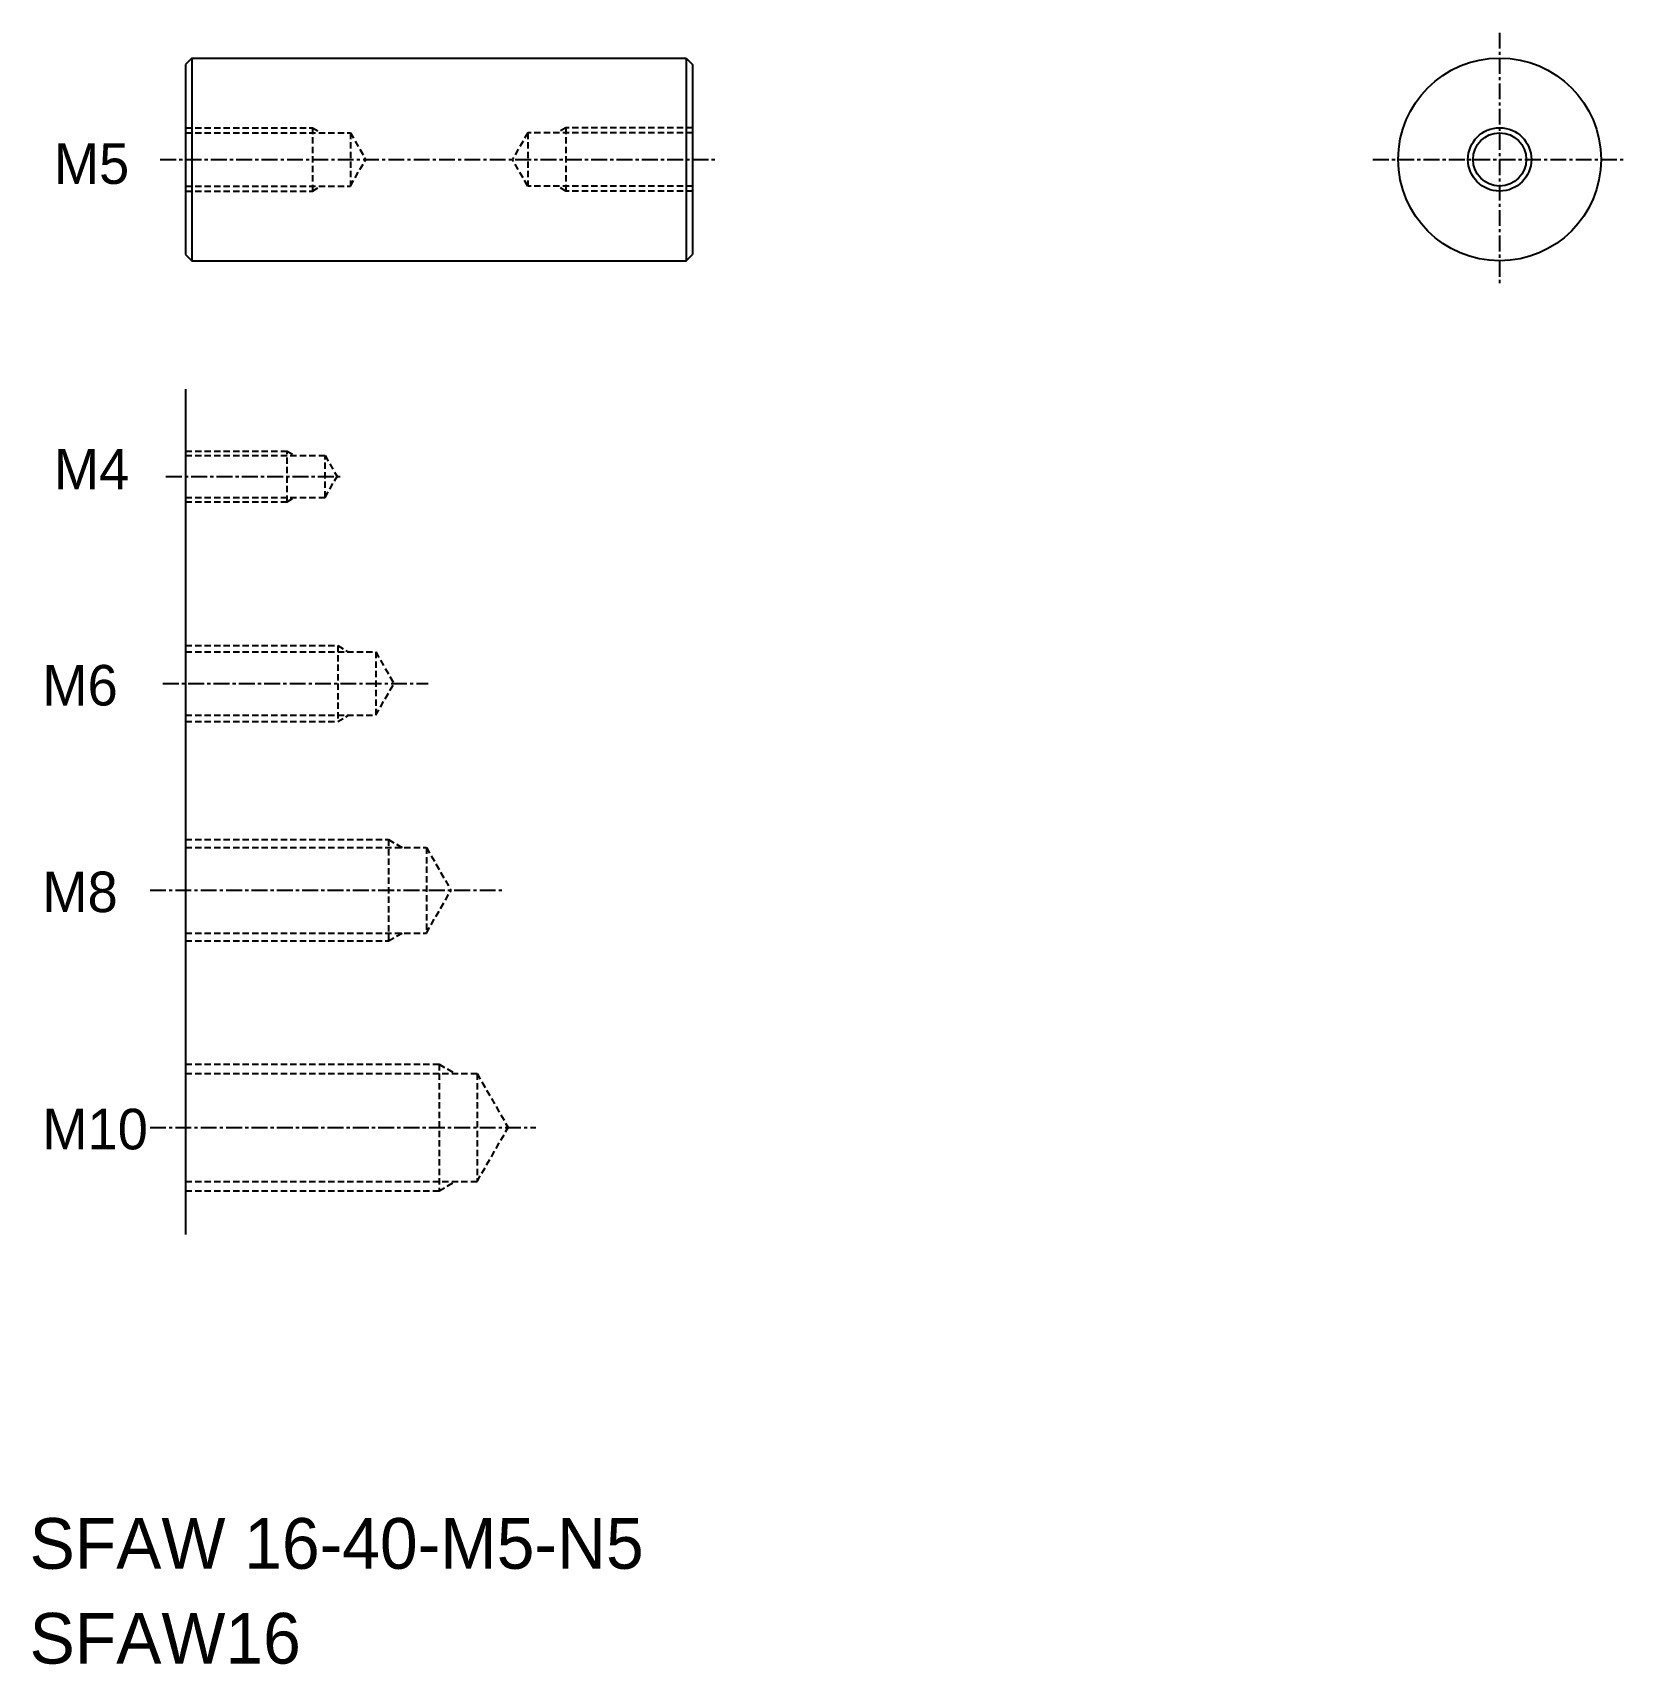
# Model space of a CAD drawing. Extents: x 257 to 383, y 177 to 306.
import ezdxf

# ---------------------------------------------------------------- set-up
doc = ezdxf.new("R2010")
doc.units = 0
doc.linetypes.add('CENTER', pattern=[2, 1.25, -0.25, 0.25, -0.25])
doc.linetypes.add('DASHED', pattern=[0.75, 0.5, -0.25])
doc.layers.get('0').update_dxf_attribs({"linetype": 'CONTINUOUS'})
doc.layers.add('CENTER', color=1, linetype='CENTER')

msp = doc.modelspace()

# ---------------------------------------------------------------- linework, layer by layer
at = {"color": 7, "linetype": 'CONTINUOUS'}
for p, q in [((269.8, 303.94), (269.3, 303.44)), ((269.8, 303.94), (308.8, 303.94)), ((269.8, 303.94), (269.8, 287.94)), ((308.8, 303.94), (308.8, 287.94)), ((308.8, 303.94), (309.3, 303.44)), ((269.3, 303.44), (269.3, 288.44)), ((309.3, 303.44), (309.3, 288.44)), ((269.3, 288.44), (269.8, 287.94)), ((308.8, 287.94), (309.3, 288.44)), ((269.8, 287.94), (308.8, 287.94)), ((269.3, 277.81), (269.3, 211.13))]:
    msp.add_line(p, q, dxfattribs=at)
at = {"color": 3, "linetype": 'DASHED'}
for p, q in [((269.3, 298.44), (279.3, 298.44)), ((269.3, 298.04), (282.3, 298.04)), ((279.3, 298.44), (279.3, 293.44)), ((279.3, 298.44), (279.9, 298.09)), ((282.3, 298.04), (283.51, 295.94)), ((282.3, 298.04), (282.3, 293.84)), ((296.3, 298.04), (295.08, 295.94)), ((309.3, 298.04), (296.3, 298.04)), ((296.3, 298.04), (296.3, 293.84)), ((299.3, 298.44), (298.69, 298.09)), ((309.3, 298.44), (299.3, 298.44)), ((299.3, 298.44), (299.3, 293.44)), ((282.3, 293.84), (283.51, 295.94)), ((296.3, 293.84), (295.08, 295.94)), ((269.3, 293.84), (282.3, 293.84)), ((279.3, 293.44), (279.9, 293.79)), ((309.3, 293.84), (296.3, 293.84)), ((299.3, 293.44), (298.69, 293.79)), ((269.3, 293.44), (279.3, 293.44)), ((309.3, 293.44), (299.3, 293.44)), ((269.3, 272.93), (277.3, 272.93)), ((277.3, 268.93), (277.3, 272.93)), ((277.3, 272.93), (277.9, 272.58)), ((269.3, 272.58), (280.3, 272.58)), ((280.3, 269.28), (280.3, 272.58)), ((280.3, 272.58), (281.25, 270.93)), ((280.3, 269.28), (281.25, 270.93)), ((269.3, 269.28), (280.3, 269.28)), ((277.3, 268.93), (277.9, 269.28)), ((269.3, 268.93), (277.3, 268.93)), ((269.3, 257.59), (281.3, 257.59)), ((281.3, 257.59), (282.16, 257.09)), ((281.3, 257.59), (281.3, 251.59)), ((269.3, 257.09), (284.3, 257.09)), ((284.3, 257.09), (285.74, 254.59)), ((284.3, 257.09), (284.3, 252.09)), ((284.3, 252.09), (285.74, 254.59)), ((269.3, 252.09), (284.3, 252.09)), ((269.3, 251.59), (281.3, 251.59)), ((281.3, 251.59), (282.16, 252.09)), ((269.3, 242.29), (285.3, 242.29)), ((285.3, 242.29), (285.3, 234.29)), ((285.3, 242.29), (286.38, 241.66)), ((269.3, 241.66), (288.3, 241.66)), ((288.3, 241.66), (290.24, 238.29)), ((288.3, 241.66), (288.3, 234.91)), ((288.3, 234.91), (290.24, 238.29)), ((269.3, 234.91), (288.3, 234.91)), ((269.3, 234.29), (285.3, 234.29)), ((285.3, 234.29), (286.38, 234.91)), ((269.3, 224.57), (289.3, 224.57)), ((289.3, 224.57), (290.59, 223.82)), ((289.3, 224.57), (289.3, 214.57)), ((269.3, 223.82), (292.3, 223.82)), ((292.3, 223.82), (292.3, 215.32)), ((292.3, 223.82), (294.75, 219.57)), ((292.3, 215.32), (294.75, 219.57)), ((269.3, 215.32), (292.3, 215.32)), ((289.3, 214.57), (290.59, 215.32)), ((269.3, 214.57), (289.3, 214.57))]:
    msp.add_line(p, q, dxfattribs=at)
for p, q in [((274.05, 234.91), (274.05, 234.91)), ((278.8, 234.91), (278.8, 234.91))]:
    msp.add_line(p, q)
at = {"color": 7, "linetype": 'CONTINUOUS'}
for radius in [8, 2.1]:
    msp.add_circle((372.97, 295.94), radius, dxfattribs=at)
at = {"color": 3, "linetype": 'CONTINUOUS'}
msp.add_circle((372.97, 295.94), 2.5, dxfattribs=at)
at = {"layer": 'CENTER', "color": 1, "linetype": 'CENTER'}
for p, q in [((372.97, 305.94), (372.97, 285.94)), ((267.3, 295.94), (311.3, 295.94)), ((362.97, 295.94), (382.97, 295.94)), ((267.74, 270.93), (281.69, 270.93)), ((267.51, 254.59), (288.44, 254.59)), ((266.5, 238.29), (294.41, 238.29)), ((266.5, 219.57), (296.92, 219.57))]:
    msp.add_line(p, q, dxfattribs=at)

# ---------------------------------------------------------------- texts
at = {"color": 7, "linetype": 'CONTINUOUS'}
for s, height, p in [('M5', 3.2, (258.91, 294.01)), ('M4', 3.2, (258.91, 269.91)), ('M6', 3.2, (258, 252.86)), ('M8', 3.2, (258, 236.56)), ('M10', 3.2, (258, 217.85)), ('SFAW 16-40-M5-N5', 4, (256.99, 184.76)), ('SFAW16', 4, (256.99, 177.28))]:
    msp.add_text(s, height=height, dxfattribs=at).set_placement(p)

doc.saveas('drawing.dxf')
